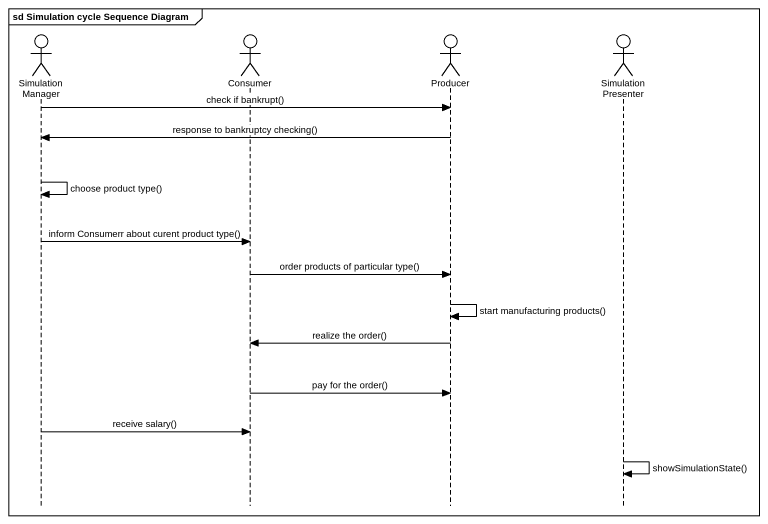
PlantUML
@startuml
mainframe sd Simulation cycle Sequence Diagram
hide footbox
actor "Simulation Manager" as Simulation_Manager
actor Consumer
actor Producer
actor "Simulation Presenter" as Simulation_Presenter

Simulation_Manager -> Producer : check if bankrupt()
Producer -> Simulation_Manager : response to bankruptcy checking()
Simulation_Manager -> Simulation_Manager : choose product type()
Simulation_Manager -> Consumer : inform Consumerr about curent product type()
Consumer -> Producer : order products of particular type()
Producer -> Producer : start manufacturing products()
Producer -> Consumer : realize the order()
Consumer -> Producer : pay for the order()
Simulation_Manager -> Consumer : receive salary()
Simulation_Presenter -> Simulation_Presenter : showSimulationState()
@enduml
